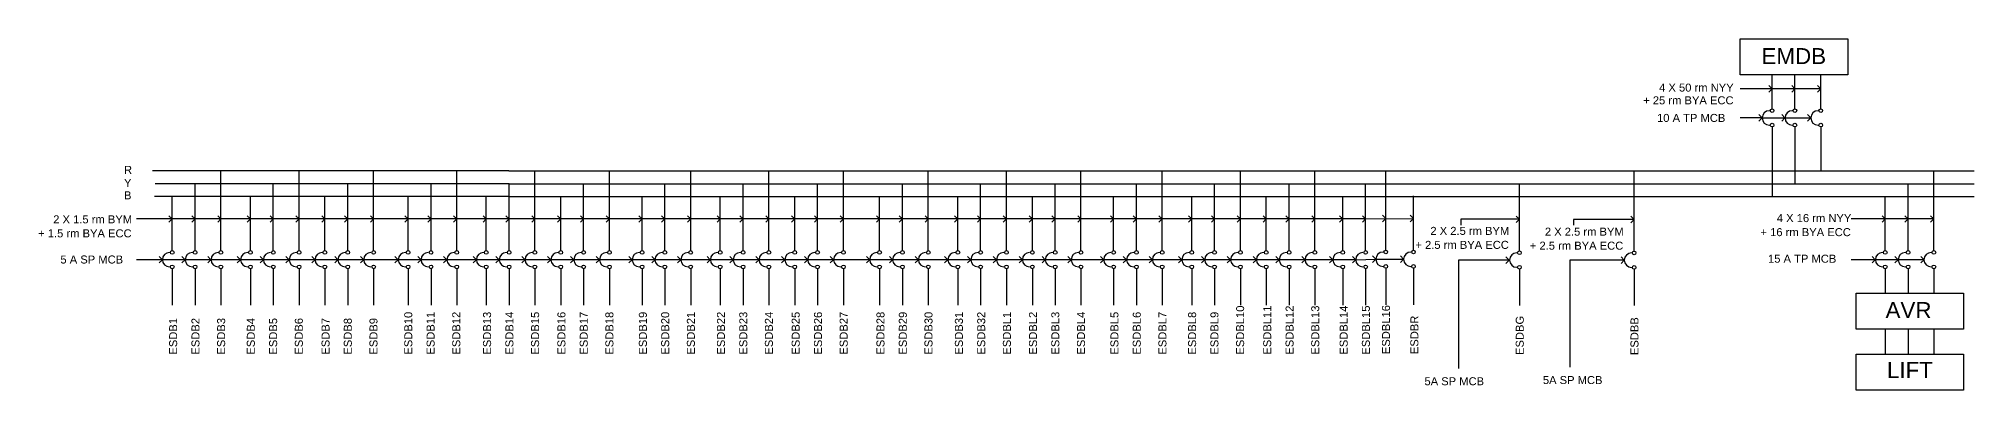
# Model space of a CAD drawing. Header units: inches. Extents: x 435 to 10591, y 298 to 1089.
# Drawn here: x 8171 to 10591, y 466 to 905 of the extents above; entities that cross this region are included whole.
import ezdxf

# ---------------------------------------------------------------- set-up
doc = ezdxf.new("R2010")
doc.units = ezdxf.units.IN
doc.header["$LTSCALE"] = 20
doc.header["$MEASUREMENT"] = 0
doc.layers.add('Layer1', color=7, linetype='Continuous')
doc.styles.get("Standard").update_dxf_attribs({"font": 'arial.ttf'})

msp = doc.modelspace()

# ---------------------------------------------------------------- linework, layer by layer
for p, q in [((10338, 817.5), (10338, 859.9)), ((10366.5, 817.5), (10366.5, 859.9)), ((10398.8, 817.5), (10398.8, 859.9)), ((10398.8, 842.6), (10298.3, 842.6)), ((10338, 842.6), (10333.9, 846.6)), ((10338, 842.6), (10333.9, 838.5)), ((10366.5, 842.6), (10362.5, 846.6)), ((10366.5, 842.6), (10362.5, 838.5)), ((10398.8, 842.6), (10394.7, 846.6)), ((10398.8, 842.6), (10394.7, 838.5)), ((10325.6, 806.2), (10298.3, 806.2)), ((10325.6, 806.2), (10321.5, 810.3)), ((10325.6, 806.2), (10321.5, 802.1)), ((10325.6, 806.2), (10386.4, 806.2)), ((10354.1, 806.2), (10350.1, 810.3)), ((10354.1, 806.2), (10350.1, 802.1)), ((10386.4, 806.2), (10382.3, 810.3)), ((10386.4, 806.2), (10382.3, 802.1)), ((10338, 794.9), (10338, 749.3)), ((10366.5, 794.9), (10366.5, 749.3)), ((10398.8, 794.9), (10398.8, 749.3)), ((8399.2, 682.7), (8399.2, 739.9)), ((8496.9, 682.7), (8496.9, 739.9)), ((8590.1, 682.7), (8590.1, 739.9)), ((8694, 682.7), (8694, 739.9)), ((8759, 739.9), (10590.7, 739.9)), ((8791.7, 682.7), (8791.7, 739.9)), ((8884.9, 682.7), (8884.9, 739.9)), ((8986.4, 682.7), (8986.4, 739.9)), ((9084.2, 682.7), (9084.2, 739.9)), ((9177.3, 682.7), (9177.3, 739.9)), ((9283.4, 682.7), (9283.4, 739.9)), ((9381.1, 682.7), (9381.1, 739.9)), ((9474.2, 682.7), (9474.2, 739.9)), ((9575.8, 682.7), (9575.8, 739.9)), ((9673.5, 682.7), (9673.5, 739.9)), ((9766.6, 682.7), (9766.6, 739.9)), ((9855.1, 683.3), (9855.1, 740.5)), ((10165.6, 682.1), (10165.6, 739.3)), ((10338, 749.3), (10338, 708.1)), ((10366.5, 749.3), (10366.5, 723.9)), ((10398.8, 749.3), (10398.8, 739.9)), ((10540.3, 682.7), (10540.3, 739.9)), ((8338.4, 682.7), (8338.4, 708.1)), ((8367, 682.7), (8367, 723.9)), ((8436.1, 682.7), (8436.1, 708.1)), ((8464.7, 682.7), (8464.7, 723.9)), ((8529.2, 682.7), (8529.2, 708.1)), ((8557.8, 682.7), (8557.8, 723.9)), ((8633.2, 682.7), (8633.2, 708.1)), ((8661.8, 682.7), (8661.8, 723.9)), ((8730.9, 682.7), (8730.9, 708.1)), ((8759, 723.9), (10590.7, 723.9)), ((8759, 708.1), (10590.7, 708.1)), ((8759.5, 682.7), (8759.5, 723.9)), ((8824, 682.7), (8824, 708.1)), ((8852.6, 682.7), (8852.6, 723.9)), ((8925.6, 682.7), (8925.6, 708.1)), ((8954.2, 682.7), (8954.2, 723.9)), ((9023.3, 682.7), (9023.3, 708.1)), ((9051.9, 682.7), (9051.9, 723.9)), ((9116.5, 682.7), (9116.5, 708.1)), ((9145, 682.7), (9145, 723.9)), ((9222.5, 682.7), (9222.5, 708.1)), ((9251.1, 682.7), (9251.1, 723.9)), ((9320.3, 682.7), (9320.3, 708.1)), ((9348.8, 682.7), (9348.8, 723.9)), ((9413.4, 682.7), (9413.4, 708.1)), ((9442, 682.7), (9442, 723.9)), ((9515, 682.7), (9515, 708.1)), ((9543.5, 682.7), (9543.5, 723.9)), ((9612.7, 682.7), (9612.7, 708.1)), ((9641.2, 682.7), (9641.2, 723.9)), ((9705.8, 682.7), (9705.8, 708.1)), ((9734.4, 682.7), (9734.4, 723.9)), ((9801.4, 682.7), (9801.4, 708.1)), ((9830, 682.7), (9830, 723.9)), ((9889.8, 683.3), (9889.8, 708.7)), ((10022.2, 682.3), (10022.2, 723.4)), ((10479.4, 682.7), (10479.4, 708.1)), ((10508, 682.7), (10508, 723.9)), ((9830, 679.9), (8293.9, 679.9)), ((8338.4, 679.9), (8334.3, 684)), ((8338.4, 679.9), (8334.3, 675.8)), ((8338.4, 640.3), (8338.4, 682.7)), ((8367, 679.9), (8362.9, 684)), ((8367, 679.9), (8362.9, 675.8)), ((8367, 640.3), (8367, 682.7)), ((8399.2, 679.9), (8395.2, 684)), ((8399.2, 679.9), (8395.2, 675.8)), ((8399.2, 640.3), (8399.2, 682.7)), ((8436.1, 679.9), (8432, 684)), ((8436.1, 679.9), (8432, 675.8)), ((8436.1, 640.3), (8436.1, 682.7)), ((8464.7, 679.9), (8460.6, 684)), ((8464.7, 679.9), (8460.6, 675.8)), ((8464.7, 640.3), (8464.7, 682.7)), ((8496.9, 679.9), (8492.9, 684)), ((8496.9, 679.9), (8492.9, 675.8)), ((8496.9, 640.3), (8496.9, 682.7)), ((8529.2, 679.9), (8525.2, 684)), ((8529.2, 679.9), (8525.2, 675.8)), ((8529.2, 640.3), (8529.2, 682.7)), ((8557.8, 679.9), (8553.7, 684)), ((8557.8, 679.9), (8553.7, 675.8)), ((8557.8, 640.3), (8557.8, 682.7)), ((8590.1, 679.9), (8586, 684)), ((8590.1, 679.9), (8586, 675.8)), ((8590.1, 640.3), (8590.1, 682.7)), ((8633.2, 679.9), (8629.1, 684)), ((8633.2, 679.9), (8629.1, 675.8)), ((8633.2, 640.3), (8633.2, 682.7)), ((8661.8, 679.9), (8657.7, 684)), ((8661.8, 679.9), (8657.7, 675.8)), ((8661.8, 640.3), (8661.8, 682.7)), ((8694, 679.9), (8690, 684)), ((8694, 679.9), (8690, 675.8)), ((8694, 640.3), (8694, 682.7)), ((8730.9, 679.9), (8726.8, 684)), ((8730.9, 679.9), (8726.8, 675.8)), ((8730.9, 640.3), (8730.9, 682.7)), ((8759.5, 679.9), (8755.4, 684)), ((8759.5, 679.9), (8755.4, 675.8)), ((8759.5, 640.3), (8759.5, 682.7)), ((8791.7, 679.9), (8787.7, 684)), ((8791.7, 679.9), (8787.7, 675.8)), ((8791.7, 640.3), (8791.7, 682.7)), ((8824, 679.9), (8820, 684)), ((8824, 679.9), (8820, 675.8)), ((8824, 640.3), (8824, 682.7)), ((8852.6, 679.9), (8848.5, 684)), ((8852.6, 679.9), (8848.5, 675.8)), ((8852.6, 640.3), (8852.6, 682.7)), ((8884.9, 679.9), (8880.8, 684)), ((8884.9, 679.9), (8880.8, 675.8)), ((8884.9, 640.3), (8884.9, 682.7)), ((8925.6, 679.9), (8921.5, 684)), ((8925.6, 679.9), (8921.5, 675.8)), ((8925.6, 640.3), (8925.6, 682.7)), ((8954.2, 679.9), (8950.1, 684)), ((8954.2, 679.9), (8950.1, 675.8)), ((8954.2, 640.3), (8954.2, 682.7)), ((8986.4, 679.9), (8982.4, 684)), ((8986.4, 679.9), (8982.4, 675.8)), ((8986.4, 640.3), (8986.4, 682.7)), ((9023.3, 679.9), (9019.3, 684)), ((9023.3, 679.9), (9019.3, 675.8)), ((9023.3, 640.3), (9023.3, 682.7)), ((9051.9, 679.9), (9047.8, 684)), ((9051.9, 679.9), (9047.8, 675.8)), ((9051.9, 640.3), (9051.9, 682.7)), ((9084.2, 679.9), (9080.1, 684)), ((9084.2, 679.9), (9080.1, 675.8)), ((9084.2, 640.3), (9084.2, 682.7)), ((9116.5, 679.9), (9112.4, 684)), ((9116.5, 679.9), (9112.4, 675.8)), ((9116.5, 640.3), (9116.5, 682.7)), ((9145, 679.9), (9141, 684)), ((9145, 679.9), (9141, 675.8)), ((9145, 640.3), (9145, 682.7)), ((9177.3, 679.9), (9173.2, 684)), ((9177.3, 679.9), (9173.2, 675.8)), ((9177.3, 640.3), (9177.3, 682.7)), ((9222.5, 679.9), (9218.5, 684)), ((9222.5, 679.9), (9218.5, 675.8)), ((9222.5, 640.3), (9222.5, 682.7)), ((9251.1, 679.9), (9247, 684)), ((9251.1, 679.9), (9247, 675.8)), ((9251.1, 640.3), (9251.1, 682.7)), ((9283.4, 679.9), (9279.3, 684)), ((9283.4, 679.9), (9279.3, 675.8)), ((9283.4, 640.3), (9283.4, 682.7)), ((9320.3, 679.9), (9316.2, 684)), ((9320.3, 679.9), (9316.2, 675.8)), ((9320.3, 640.3), (9320.3, 682.7)), ((9348.8, 679.9), (9344.7, 684)), ((9348.8, 679.9), (9344.7, 675.8)), ((9348.8, 640.3), (9348.8, 682.7)), ((9381.1, 679.9), (9377, 684)), ((9381.1, 679.9), (9377, 675.8)), ((9381.1, 640.3), (9381.1, 682.7)), ((9413.4, 679.9), (9409.3, 684)), ((9413.4, 679.9), (9409.3, 675.8)), ((9413.4, 640.3), (9413.4, 682.7)), ((9442, 679.9), (9437.9, 684)), ((9442, 679.9), (9437.9, 675.8)), ((9442, 640.3), (9442, 682.7)), ((9474.2, 679.9), (9470.1, 684)), ((9474.2, 679.9), (9470.1, 675.8)), ((9474.2, 640.3), (9474.2, 682.7)), ((9515, 679.9), (9510.9, 684)), ((9515, 679.9), (9510.9, 675.8)), ((9515, 640.3), (9515, 682.7)), ((9543.5, 679.9), (9539.5, 684)), ((9543.5, 679.9), (9539.5, 675.8)), ((9543.5, 640.3), (9543.5, 682.7)), ((9575.8, 679.9), (9571.7, 684)), ((9575.8, 679.9), (9571.7, 675.8)), ((9575.8, 640.3), (9575.8, 682.7)), ((9612.7, 679.9), (9608.6, 684)), ((9612.7, 679.9), (9608.6, 675.8)), ((9612.7, 640.3), (9612.7, 682.7)), ((9641.2, 679.9), (9637.2, 684)), ((9641.2, 679.9), (9637.2, 675.8)), ((9641.2, 640.3), (9641.2, 682.7)), ((9673.5, 679.9), (9669.4, 684)), ((9673.5, 679.9), (9669.4, 675.8)), ((9673.5, 640.3), (9673.5, 682.7)), ((9705.8, 679.9), (9701.7, 684)), ((9705.8, 679.9), (9701.7, 675.8)), ((9705.8, 640.3), (9705.8, 682.7)), ((9734.4, 679.9), (9730.3, 684)), ((9734.4, 679.9), (9730.3, 675.8)), ((9734.4, 640.3), (9734.4, 682.7)), ((9766.6, 679.9), (9762.6, 684)), ((9766.6, 679.9), (9762.6, 675.8)), ((9766.6, 640.3), (9766.6, 682.7)), ((9801.4, 679.9), (9797.3, 684)), ((9801.4, 679.9), (9797.3, 675.8)), ((9801.4, 640.3), (9801.4, 682.7)), ((9830, 679.9), (9825.9, 684)), ((9830, 679.9), (9825.9, 675.8)), ((9830, 640.3), (9830, 682.7)), ((9855.1, 680.5), (9851, 684.5)), ((9855.1, 680.5), (9851, 676.4)), ((9855.1, 640.9), (9855.1, 683.3)), ((9889.8, 680.5), (9885.7, 684.5)), ((9889.8, 680.5), (9885.7, 676.4)), ((9889.8, 640.9), (9889.8, 683.3)), ((10022.2, 679.5), (10018.2, 683.5)), ((10022.2, 679.5), (10018.2, 675.4)), ((10022.2, 639.9), (10022.2, 682.3)), ((10165.6, 679.3), (10161.6, 683.4)), ((10165.6, 679.3), (10161.6, 675.2)), ((10165.6, 639.7), (10165.6, 682.1)), ((10540.3, 679.9), (10436.9, 679.9)), ((10479.4, 679.9), (10475.4, 684)), ((10479.4, 679.9), (10475.4, 675.8)), ((10479.4, 640.3), (10479.4, 682.7)), ((10508, 679.9), (10503.9, 684)), ((10508, 679.9), (10503.9, 675.8)), ((10508, 640.3), (10508, 682.7)), ((10540.3, 679.9), (10536.2, 684)), ((10540.3, 679.9), (10536.2, 675.8)), ((10540.3, 640.3), (10540.3, 682.7)), ((8326, 629), (8321.9, 633)), ((8354.6, 629), (8350.5, 633)), ((8386.8, 629), (8382.8, 633)), ((8423.7, 629), (8419.6, 633)), ((8452.3, 629), (8448.2, 633)), ((8484.5, 629), (8480.5, 633)), ((8516.9, 629), (8512.8, 633)), ((8545.4, 629), (8541.4, 633)), ((8577.7, 629), (8573.6, 633)), ((8620.8, 629), (8616.7, 633)), ((8649.4, 629), (8645.3, 633)), ((8681.6, 629), (8677.6, 633)), ((8718.5, 629), (8714.4, 633)), ((8747.1, 629), (8743, 633)), ((8779.3, 629), (8775.3, 633)), ((8811.7, 629), (8807.6, 633)), ((8840.2, 629), (8836.1, 633)), ((8872.5, 629), (8868.4, 633)), ((8913.2, 629), (8909.2, 633)), ((8941.8, 629), (8937.7, 633)), ((8974.1, 629), (8970, 633)), ((9010.9, 629), (9006.9, 633)), ((9039.5, 629), (9035.4, 633)), ((9071.8, 629), (9067.7, 633)), ((9104.1, 629), (9100, 633)), ((9132.6, 629), (9128.6, 633)), ((9164.9, 629), (9160.8, 633)), ((9210.2, 629), (9206.1, 633)), ((9238.7, 629), (9234.7, 633)), ((9271, 629), (9266.9, 633)), ((9307.9, 629), (9303.8, 633)), ((9336.4, 629), (9332.4, 633)), ((9368.7, 629), (9364.6, 633)), ((9401, 629), (9396.9, 633)), ((9429.6, 629), (9425.5, 633)), ((9461.8, 629), (9457.8, 633)), ((9502.6, 629), (9498.5, 633)), ((9531.1, 629), (9527.1, 633)), ((9563.4, 629), (9559.3, 633)), ((9600.3, 629), (9596.2, 633)), ((9628.9, 629), (9624.8, 633)), ((9661.1, 629), (9657, 633)), ((9693.4, 629), (9689.4, 633)), ((9722, 629), (9717.9, 633)), ((9754.3, 629), (9750.2, 633)), ((9789, 629), (9784.9, 633)), ((9817.6, 629), (9813.5, 633)), ((9842.7, 629.5), (9838.6, 633.6)), ((9842.7, 629.5), (9838.6, 625.5)), ((9877.4, 629.5), (9873.4, 633.6)), ((9877.4, 629.5), (9873.4, 625.5)), ((10009.4, 628.3), (10005.4, 632.4)), ((10153.2, 628.4), (10149.2, 632.4)), ((10467, 629), (10463, 633)), ((10495.6, 629), (10491.5, 633)), ((10527.9, 629), (10523.8, 633)), ((9817.6, 629), (8293.9, 629)), ((8326, 629), (8321.9, 624.9)), ((8338.4, 617.7), (8338.4, 572.1)), ((8354.6, 629), (8350.5, 624.9)), ((8367, 617.7), (8367, 572.1)), ((8386.8, 629), (8382.8, 624.9)), ((8399.2, 617.7), (8399.2, 572.1)), ((8423.7, 629), (8419.6, 624.9)), ((8436.1, 617.7), (8436.1, 572.1)), ((8452.3, 629), (8448.2, 624.9)), ((8464.7, 617.7), (8464.7, 572.1)), ((8484.5, 629), (8480.5, 624.9)), ((8496.9, 617.7), (8496.9, 572.1)), ((8516.9, 629), (8512.8, 624.9)), ((8529.2, 617.7), (8529.2, 572.1)), ((8545.4, 629), (8541.4, 624.9)), ((8557.8, 617.7), (8557.8, 572.1)), ((8577.7, 629), (8573.6, 624.9)), ((8590.1, 617.7), (8590.1, 572.1)), ((8620.8, 629), (8616.7, 624.9)), ((8633.2, 617.7), (8633.2, 572.1)), ((8649.4, 629), (8645.3, 624.9)), ((8661.8, 617.7), (8661.8, 572.1)), ((8681.6, 629), (8677.6, 624.9)), ((8694, 617.7), (8694, 572.1)), ((8718.5, 629), (8714.4, 624.9)), ((8730.9, 617.7), (8730.9, 572.1)), ((8747.1, 629), (8743, 624.9)), ((8759.5, 617.7), (8759.5, 572.1)), ((8779.3, 629), (8775.3, 624.9)), ((8791.7, 617.7), (8791.7, 572.1)), ((8811.7, 629), (8807.6, 624.9)), ((8824, 617.7), (8824, 572.1)), ((8840.2, 629), (8836.1, 624.9)), ((8852.6, 617.7), (8852.6, 572.1)), ((8872.5, 629), (8868.4, 624.9)), ((8884.9, 617.7), (8884.9, 572.1)), ((8913.2, 629), (8909.2, 624.9)), ((8925.6, 617.7), (8925.6, 572.1)), ((8941.8, 629), (8937.7, 624.9)), ((8954.2, 617.7), (8954.2, 572.1)), ((8974.1, 629), (8970, 624.9)), ((8986.4, 617.7), (8986.4, 572.1)), ((9010.9, 629), (9006.9, 624.9)), ((9023.3, 617.7), (9023.3, 572.1)), ((9039.5, 629), (9035.4, 624.9)), ((9051.9, 617.7), (9051.9, 572.1)), ((9071.8, 629), (9067.7, 624.9)), ((9084.2, 617.7), (9084.2, 572.1)), ((9104.1, 629), (9100, 624.9)), ((9116.5, 617.7), (9116.5, 572.1)), ((9132.6, 629), (9128.6, 624.9)), ((9145, 617.7), (9145, 572.1)), ((9164.9, 629), (9160.8, 624.9)), ((9177.3, 617.7), (9177.3, 572.1)), ((9210.2, 629), (9206.1, 624.9)), ((9222.5, 617.7), (9222.5, 572.1)), ((9238.7, 629), (9234.7, 624.9)), ((9251.1, 617.7), (9251.1, 572.1)), ((9271, 629), (9266.9, 624.9)), ((9283.4, 617.7), (9283.4, 572.1)), ((9307.9, 629), (9303.8, 624.9)), ((9320.3, 617.7), (9320.3, 572.1)), ((9336.4, 629), (9332.4, 624.9)), ((9348.8, 617.7), (9348.8, 572.1)), ((9368.7, 629), (9364.6, 624.9)), ((9381.1, 617.7), (9381.1, 572.1)), ((9401, 629), (9396.9, 624.9)), ((9413.4, 617.7), (9413.4, 572.1)), ((9429.6, 629), (9425.5, 624.9)), ((9442, 617.7), (9442, 572.1)), ((9461.8, 629), (9457.8, 624.9)), ((9474.2, 617.7), (9474.2, 572.1)), ((9502.6, 629), (9498.5, 624.9)), ((9515, 617.7), (9515, 572.1)), ((9531.1, 629), (9527.1, 624.9)), ((9543.5, 617.7), (9543.5, 572.1)), ((9563.4, 629), (9559.3, 624.9)), ((9575.8, 617.7), (9575.8, 572.1)), ((9600.3, 629), (9596.2, 624.9)), ((9612.7, 617.7), (9612.7, 572.1)), ((9628.9, 629), (9624.8, 624.9)), ((9641.2, 617.7), (9641.2, 572.1)), ((9661.1, 629), (9657, 624.9)), ((9673.5, 617.7), (9673.5, 572.1)), ((9693.4, 629), (9689.4, 624.9)), ((9705.8, 617.7), (9705.8, 572.1)), ((9722, 629), (9717.9, 624.9)), ((9734.4, 617.7), (9734.4, 572.1)), ((9754.3, 629), (9750.2, 624.9)), ((9766.6, 617.7), (9766.6, 572.1)), ((9789, 629), (9784.9, 624.9)), ((9801.4, 617.7), (9801.4, 572.1)), ((9817.6, 629), (9813.5, 624.9)), ((9830, 617.7), (9830, 572.1)), ((9855.1, 618.2), (9855.1, 572.6)), ((9889.8, 618.2), (9889.8, 572.6)), ((10009.4, 628.3), (10005.4, 624.2)), ((10022.2, 617.2), (10022.2, 571.6)), ((10153.2, 628.4), (10149.2, 624.3)), ((10165.6, 617), (10165.6, 571.5)), ((10527.9, 629), (10436.9, 629)), ((10467, 629), (10463, 624.9)), ((10479.4, 617.7), (10479.4, 587.3)), ((10495.6, 629), (10491.5, 624.9)), ((10508, 617.7), (10508, 587.3)), ((10527.9, 629), (10523.8, 624.9)), ((10540.3, 617.7), (10540.3, 587.3)), ((10479.4, 542), (10479.4, 511)), ((10508, 542), (10508, 511)), ((10540.3, 542), (10540.3, 511))]:
    msp.add_line(p, q)
for points in [[(10298.3, 905.2), (10432.8, 905.2), (10432.8, 859.9), (10298.3, 859.9)], [(10442.9, 587.3), (10577.4, 587.3), (10577.4, 542), (10442.9, 542)], [(10442.9, 511), (10577.4, 511), (10577.4, 465.7), (10442.9, 465.7)]]:
    msp.add_lwpolyline(points, close=True)
for centre in [(10338, 815.3), (10338, 797.2), (10366.5, 815.3), (10366.5, 797.2), (10398.8, 815.3), (10398.8, 797.2), (8338.4, 638), (8367, 638), (8399.2, 638), (8436.1, 638), (8464.7, 638), (8496.9, 638), (8529.2, 638), (8557.8, 638), (8590.1, 638), (8633.2, 638), (8661.8, 638), (8694, 638), (8730.9, 638), (8759.5, 638), (8791.7, 638), (8824, 638), (8852.6, 638), (8884.9, 638), (8925.6, 638), (8954.2, 638), (8986.4, 638), (9023.3, 638), (9051.9, 638), (9084.2, 638), (9116.5, 638), (9145, 638), (9177.3, 638), (9222.5, 638), (9251.1, 638), (9283.4, 638), (9320.3, 638), (9348.8, 638), (9381.1, 638), (9413.4, 638), (9442, 638), (9474.2, 638), (9515, 638), (9543.5, 638), (9575.8, 638), (9612.7, 638), (9641.2, 638), (9673.5, 638), (9705.8, 638), (9734.4, 638), (9766.6, 638), (9801.4, 638), (9830, 638), (9855.1, 638.6), (9889.8, 638.6), (10022.2, 637.6), (10165.6, 637.4), (10479.4, 638), (10508, 638), (10540.3, 638), (8338.4, 619.9), (8367, 619.9), (8399.2, 619.9), (8436.1, 619.9), (8464.7, 619.9), (8496.9, 619.9), (8529.2, 619.9), (8557.8, 619.9), (8590.1, 619.9), (8633.2, 619.9), (8661.8, 619.9), (8694, 619.9), (8730.9, 619.9), (8759.5, 619.9), (8791.7, 619.9), (8824, 619.9), (8852.6, 619.9), (8884.9, 619.9), (8925.6, 619.9), (8954.2, 619.9), (8986.4, 619.9), (9023.3, 619.9), (9051.9, 619.9), (9084.2, 619.9), (9116.5, 619.9), (9145, 619.9), (9177.3, 619.9), (9222.5, 619.9), (9251.1, 619.9), (9283.4, 619.9), (9320.3, 619.9), (9348.8, 619.9), (9381.1, 619.9), (9413.4, 619.9), (9442, 619.9), (9474.2, 619.9), (9515, 619.9), (9543.5, 619.9), (9575.8, 619.9), (9612.7, 619.9), (9641.2, 619.9), (9673.5, 619.9), (9705.8, 619.9), (9734.4, 619.9), (9766.6, 619.9), (9801.4, 619.9), (9830, 619.9), (9855.1, 620.5), (9889.8, 620.5), (10022.2, 619.5), (10165.6, 619.3), (10479.4, 619.9), (10508, 619.9), (10540.3, 619.9)]:
    msp.add_circle(centre, 2.28)
for centre in [(10334.6, 806.2), (10363.2, 806.2), (10395.4, 806.2), (8335.1, 629), (8363.6, 629), (8395.9, 629), (8432.8, 629), (8461.3, 629), (8493.6, 629), (8525.9, 629), (8554.5, 629), (8586.7, 629), (8629.9, 629), (8658.4, 629), (8690.7, 629), (8727.6, 629), (8756.1, 629), (8788.4, 629), (8820.7, 629), (8849.3, 629), (8881.5, 629), (8922.3, 629), (8950.8, 629), (8983.1, 629), (9020, 629), (9048.5, 629), (9080.8, 629), (9113.1, 629), (9141.7, 629), (9174, 629), (9219.2, 629), (9247.8, 629), (9280, 629), (9316.9, 629), (9345.5, 629), (9377.7, 629), (9410, 629), (9438.6, 629), (9470.9, 629), (9511.6, 629), (9540.2, 629), (9572.5, 629), (9609.3, 629), (9637.9, 629), (9670.2, 629), (9702.5, 629), (9731, 629), (9763.3, 629), (9798, 629), (9826.6, 629), (9851.7, 629.5), (9886.5, 629.5), (10018.9, 628.5), (10162.3, 628.4), (10476.1, 629), (10504.6, 629), (10536.9, 629)]:
    msp.add_arc(centre, 9.04, 90, 270)
at = {"layer": 'Layer1'}
for p, q in [((8759, 739.9), (8313.9, 739.9)), ((8759, 708.1), (8316.2, 708.1)), ((8759.5, 723.9), (8317, 723.9)), ((9830, 679.9), (9889.8, 680.5)), ((10022.2, 679.5), (9949.1, 679.5)), ((9949.1, 679.5), (9949.1, 672.3)), ((10165.6, 679.3), (10089.9, 679.3)), ((10089.9, 679.3), (10089.9, 672.1)), ((9817.6, 629), (9842.7, 629.5)), ((9842.7, 629.5), (9877.4, 629.5)), ((10009.4, 628.3), (9946, 628.3)), ((9946, 628.3), (9946, 493.1)), ((10153.2, 628.4), (10085.1, 628.4)), ((10085.1, 628.4), (10085.1, 494.7))]:
    msp.add_line(p, q, dxfattribs=at)

# ---------------------------------------------------------------- texts
for s, height, p in [('EMDB', 20, (10324.8, 873.5)), ('4 X 50 rm NYY', 10, (10196.8, 839.1)), ('+ 25 rm BYA ECC', 10, (10176.9, 823.2)), ('10 A TP MCB', 10, (10194.2, 801.2)), ('Y', 10, (8278.1, 720)), ('R', 10, (8278.1, 736.3)), ('B', 10, (8278.1, 704.4)), ('2 X 1.5 rm BYM', 10, (8189.6, 674.4)), ('4 X 16 rm NYY', 10, (10343.9, 676)), ('+ 1.5 rm BYA ECC', 10, (8170.8, 656.9)), ('2 X 2.5 rm BYM', 10, (9910.9, 660)), ('2 X 2.5 rm BYM', 10, (10054, 659)), ('+ 16 rm BYA ECC', 10, (10323.5, 658.4)), ('5 A SP MCB', 10, (8198.6, 624.2)), ('+ 2.5 rm BYA ECC', 10, (9892.2, 642.5)), ('+ 2.5 rm BYA ECC', 10, (10035.2, 641.5)), ('15 A TP MCB', 10, (10332.9, 625.2)), ('AVR', 20, (10479.8, 556)), ('LIFT', 20, (10481.6, 481)), ('5A SP MCB', 10, (9903.5, 472)), ('5A SP MCB', 10, (10051.5, 473.5))]:
    msp.add_text(s, height=height).set_placement(p)
for s, p in [('ESDB10', (8638.4, 510.3)), ('ESDB11', (8666.3, 510.3)), ('ESDB12', (8698.4, 510.3)), ('ESDB13', (8736.9, 510.3)), ('ESDB14', (8764.8, 510.3)), ('ESDB15', (8796.9, 510.3)), ('ESDB16', (8829.8, 510.3)), ('ESDB17', (8857.7, 510.3)), ('ESDB18', (8889.8, 510.3)), ('ESDB19', (8931.6, 510.3)), ('ESDB20', (8959.5, 510.3)), ('ESDB21', (8991.6, 510.3)), ('ESDB22', (9029.2, 510.3)), ('ESDB23', (9057.1, 510.3)), ('ESDB24', (9089.1, 510.3)), ('ESDB25', (9122.6, 510.3)), ('ESDB26', (9150.5, 510.3)), ('ESDB27', (9182.6, 510.3)), ('ESDB28', (9228.6, 510.3)), ('ESDB29', (9256.5, 510.3)), ('ESDB30', (9288.6, 510.3)), ('ESDB31', (9326.6, 510.3)), ('ESDB32', (9354.5, 510.3)), ('ESDBL1', (9386.6, 510.3)), ('ESDBL2', (9419.2, 510.3)), ('ESDBL3', (9447.1, 510.3)), ('ESDBL4', (9479.2, 510.3)), ('ESDBL5', (9521, 510.3)), ('ESDBL6', (9548.9, 510.3)), ('ESDBL7', (9581, 510.3)), ('ESDBL8', (9618.1, 510.3)), ('ESDBL9', (9646, 510.3)), ('ESDBL10', (9678.1, 510.3)), ('ESDBL11', (9712, 510.3)), ('ESDBL12', (9739.9, 510.3)), ('ESDBL13', (9772, 510.3)), ('ESDBL14', (9807.5, 510.3)), ('ESDBL15', (9835.3, 510.3)), ('ESDBL16', (9860.4, 510.9)), ('ESDBR', (9895.9, 510.9)), ('ESDBG', (10027.6, 509.9)), ('ESDB1', (8344.5, 510.3)), ('ESDB2', (8372.4, 510.3)), ('ESDB3', (8404.5, 510.3)), ('ESDB4', (8441.6, 510.3)), ('ESDB5', (8469.5, 510.3)), ('ESDB6', (8501.6, 510.3)), ('ESDB7', (8535, 510.3)), ('ESDB8', (8562.8, 510.3)), ('ESDB9', (8594.9, 510.3)), ('ESDBB', (10171, 509.7))]:
    msp.add_text(s, height=10, rotation=90).set_placement(p)

doc.saveas('drawing.dxf')
